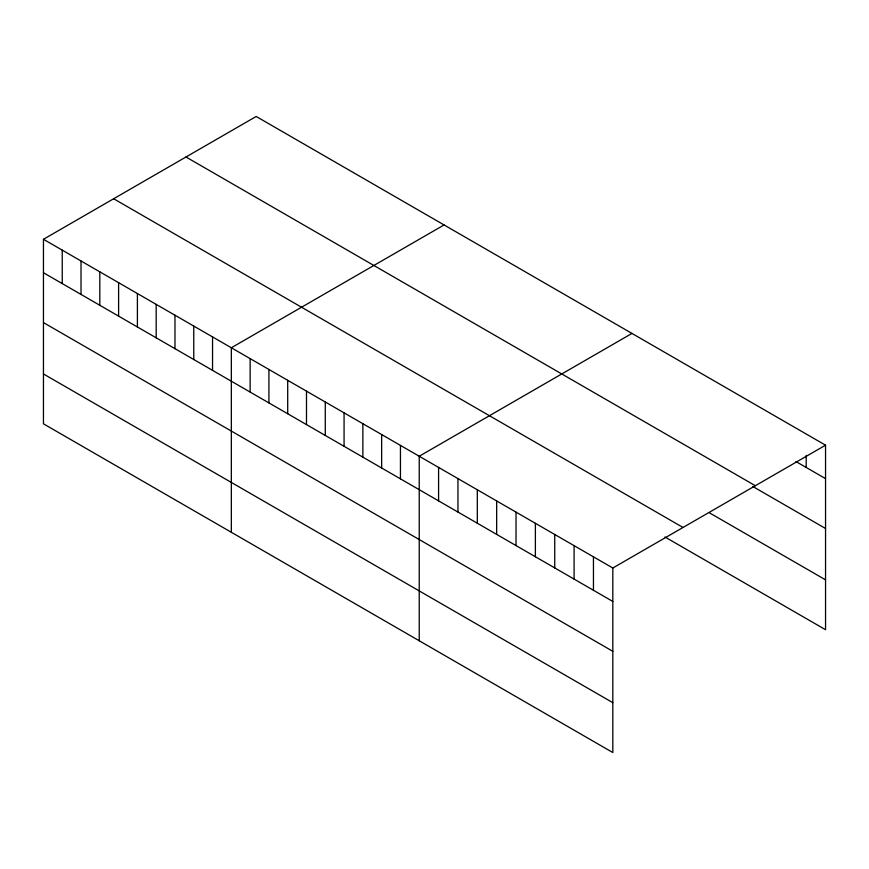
<?xml version="1.0" encoding="UTF-8"?>
<svg xmlns="http://www.w3.org/2000/svg" width="869" height="869" viewBox="0 0 869 869"><rect width="100%" height="100%" fill="white"/><g stroke="black" fill="none" stroke-linecap="round" stroke-linejoin="round"><path stroke-width="1.3" d="M43.45 239.29L612.819 568.011L612.819 752.532L43.45 423.811L43.45 239.29L256.181 116.468L825.55 445.189L825.55 629.71L664.991 537.009M444.081 224.941L231.339 347.763L231.339 532.295M631.969 333.424L419.227 456.247L419.227 640.768M612.819 568.011L825.55 445.189M795.939 461.537L825.55 478.634M185.988 156.996L755.346 485.717M752.673 486.412L825.55 528.493M709.397 512.797L825.55 579.851M113.654 198.751L683.012 527.472M43.45 272.736L612.819 601.457M43.45 322.595L612.819 651.316M43.45 373.963L612.819 702.673M806.193 455.41L806.193 467.457M593.451 556.833L593.451 590.279M574.094 545.656L574.094 579.102M554.737 534.478L554.737 567.924M535.38 523.301L535.38 556.747M516.023 512.123L516.023 545.569M496.666 500.946L496.666 534.392M477.309 489.768L477.309 523.214M457.952 478.591L457.952 512.037M438.584 467.413L438.584 500.87M400.446 445.395L400.446 478.841M381.654 434.543L381.654 467.989M362.862 423.703L362.862 457.148M344.07 412.851L344.07 446.297M325.288 401.999L325.288 435.445M306.496 391.159L306.496 424.604M287.704 380.307L287.704 413.753M268.923 369.455L268.923 402.912M250.131 358.615L250.131 392.06M212.547 336.911L212.547 370.368M193.765 326.071L193.765 359.516M174.973 315.219L174.973 348.665M156.181 304.378L156.181 337.824M137.4 293.526L137.4 326.972M118.608 282.675L118.608 316.12M99.816 271.834L99.816 305.28M81.023 260.982L81.023 294.428M62.242 250.131L62.242 283.576"/></g></svg>
